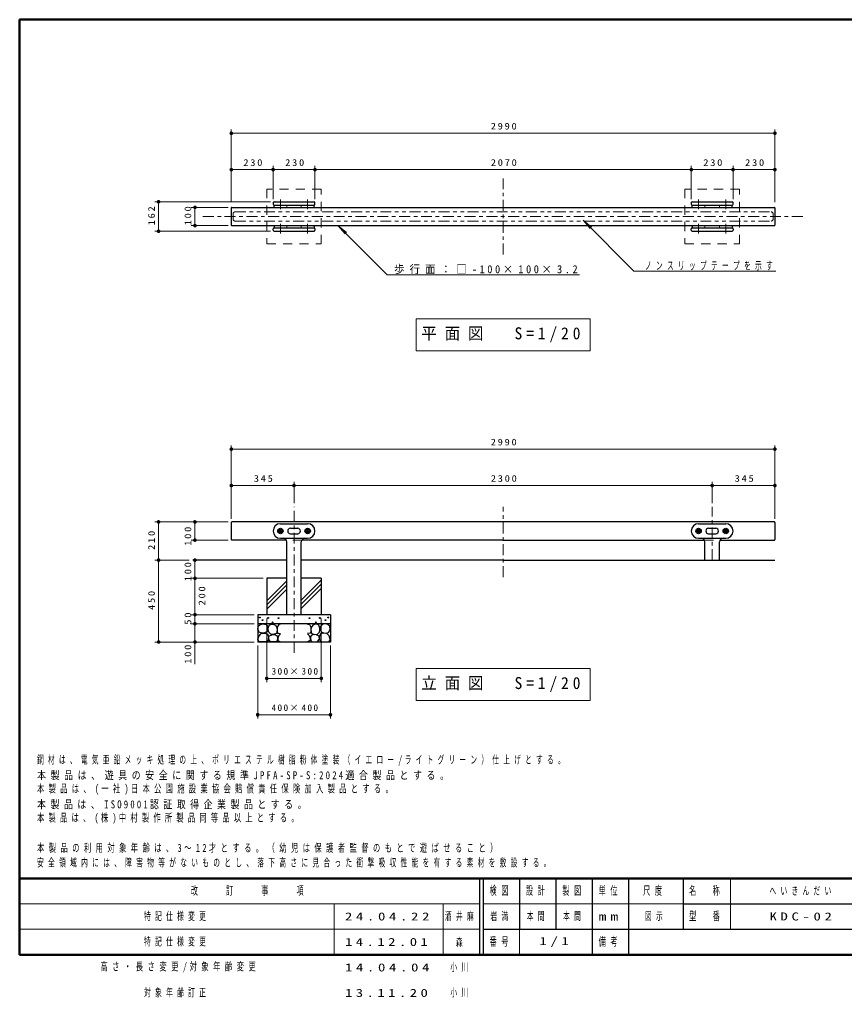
# Model space of a CAD drawing. Units: millimetres on the paper, scale 1:20. Extents: x -365 to 0, y -12 to 257.
# Drawn here: x -365 to -138.1, y -11.7 to 257 of the extents above; entities that cross this region are included whole.
import ezdxf
from ezdxf.enums import TextEntityAlignment as Align

# ---------------------------------------------------------------- set-up
doc = ezdxf.new("R2010")
doc.units = ezdxf.units.MM
for name, pattern in [('USER1', [4.5, 2.5, -2]), ('USER2', [6, 3, -1, 1, -1]), ('USER3', [8, 3, -1, 1, -1, 1, -1])]:
    doc.linetypes.add(name, pattern=pattern)
doc.layers.add('0_2', color=7, linetype='Continuous', lineweight=13)
doc.styles.add('ＭＳ ゴシック', font='')
doc.styles.get('ＭＳ ゴシック').set_extended_font_data('MS Gothic')

# ---------------------------------------------------------------- blocks, each defined once
blk = doc.blocks.new('filled_dot')
at = {"color": 0, "linetype": 'Continuous', "lineweight": -2, "const_width": 1.25}
blk.add_lwpolyline([(-0.625, 0, 1), (0.625, 0, 1)], format="xyb", close=True, dxfattribs=at)

msp = doc.modelspace()

# ---------------------------------------------------------------- linework, layer by layer
at = {"layer": '0_2', "lineweight": 50}
for p, q in [((0, 257), (-365, 257)), ((-365, 257), (-365, 0)), ((-365, 21), (0, 21)), ((-365, 0), (0, 0))]:
    msp.add_line(p, q, dxfattribs=at)
at = {"layer": '0_2'}
for p, q in [((-306.759, 206.807), (-306.759, 226.757)), ((-306.759, 225.757), (-157.259, 225.757)), ((-157.259, 206.807), (-157.259, 226.757)), ((-306.759, 206.807), (-306.759, 216.757)), ((-306.759, 215.757), (-295.259, 215.757)), ((-295.259, 207.682), (-295.259, 216.757)), ((-295.259, 215.757), (-283.759, 215.757)), ((-283.759, 207.682), (-283.759, 216.757)), ((-283.759, 215.757), (-180.259, 215.757)), ((-180.259, 207.682), (-180.259, 216.757)), ((-180.259, 215.757), (-168.759, 215.757)), ((-168.759, 207.682), (-168.759, 216.757)), ((-168.759, 215.757), (-157.259, 215.757)), ((-157.259, 206.807), (-157.259, 216.757)), ((-296.009, 206.932), (-327.759, 206.932)), ((-326.759, 198.832), (-326.759, 206.932)), ((-307.634, 205.382), (-317.759, 205.382)), ((-316.759, 200.382), (-316.759, 205.382)), ((-209.999, 201.899), (-208.074, 199.598)), ((-209.999, 201.899), (-207.703, 199.967)), ((-196.027, 187.887), (-209.999, 201.899)), ((-307.634, 200.382), (-317.759, 200.382)), ((-277.419, 200.382), (-275.491, 198.084)), ((-277.419, 200.382), (-275.121, 198.454)), ((-263.908, 186.871), (-277.419, 200.382)), ((-296.009, 198.832), (-327.759, 198.832)), ((-263.908, 186.871), (-210.996, 186.871)), ((-196.027, 187.887), (-157.005, 187.887)), ((-255.909, 174.771), (-255.909, 165.971)), ((-208.109, 174.771), (-255.909, 174.771)), ((-208.109, 165.971), (-208.109, 174.771)), ((-255.909, 165.971), (-208.109, 165.971)), ((-306.759, 119.822), (-306.759, 139.947)), ((-157.259, 119.822), (-157.259, 139.947)), ((-306.759, 138.947), (-157.259, 138.947)), ((-289.509, 124.107), (-289.509, 129.947)), ((-289.509, 124.107), (-289.509, 129.947)), ((-174.509, 124.107), (-174.509, 129.947)), ((-174.509, 124.107), (-174.509, 129.947)), ((-157.259, 119.822), (-157.259, 129.947)), ((-306.759, 128.947), (-289.509, 128.947)), ((-289.509, 128.947), (-174.509, 128.947)), ((-174.509, 128.947), (-157.259, 128.947)), ((-307.634, 118.947), (-327.759, 118.947)), ((-326.759, 108.447), (-326.759, 118.947)), ((-307.634, 118.947), (-317.759, 118.947)), ((-316.759, 113.947), (-316.759, 118.947)), ((-307.634, 113.947), (-317.759, 113.947)), ((-318.359, 108.447), (-327.759, 108.447)), ((-318.359, 108.447), (-327.759, 108.447)), ((-326.759, 85.947), (-326.759, 108.447)), ((-316.759, 103.447), (-316.759, 108.447)), ((-316.359, 108.447), (-315.759, 108.447)), ((-298.009, 103.447), (-317.759, 103.447)), ((-298.009, 103.447), (-317.759, 103.447)), ((-316.759, 93.447), (-316.759, 103.447)), ((-297.009, 97.274), (-291.509, 102.774)), ((-287.509, 97.44), (-282.009, 102.94)), ((-297.009, 96.143), (-291.509, 101.643)), ((-297.009, 95.011), (-291.509, 100.511)), ((-287.509, 96.309), (-282.009, 101.809)), ((-287.509, 95.178), (-282.009, 100.678)), ((-300.509, 93.447), (-317.759, 93.447)), ((-300.509, 93.447), (-317.759, 93.447)), ((-316.759, 90.947), (-316.759, 93.447)), ((-297.009, 92.447), (-297.009, 74.947)), ((-282.168, 93.447), (-282.009, 93.606)), ((-282.009, 92.447), (-282.009, 74.947)), ((-300.509, 90.947), (-317.759, 90.947)), ((-316.759, 79.825), (-316.759, 90.947)), ((-317.759, 85.947), (-327.759, 85.947)), ((-300.509, 85.947), (-317.759, 85.947)), ((-299.509, 84.947), (-299.509, 64.947)), ((-279.509, 84.947), (-279.509, 64.947)), ((-255.909, 78.667), (-255.909, 69.867)), ((-208.109, 78.667), (-255.909, 78.667)), ((-208.109, 69.867), (-208.109, 78.667)), ((-282.009, 75.947), (-297.009, 75.947)), ((-255.909, 69.867), (-208.109, 69.867)), ((-279.509, 65.947), (-299.509, 65.947)), ((-169.5, 21), (-169.5, 7)), ((-365, 14), (-238.5, 14)), ((-278.5, 14), (-278.5, 0)), ((-248.5, 14), (-248.5, 0)), ((-237.5, 14), (-182.5, 14)), ((-365, 7), (-238.5, 7)), ((-227.5, 7), (-227.5, 0))]:
    msp.add_line(p, q, dxfattribs=at)
at = {"layer": '0_2', "linetype": 'USER2'}
for p, q in [((-232.009, 192.421), (-232.009, 213.344)), ((-293.259, 207.535), (-293.259, 204.871)), ((-285.759, 207.535), (-285.759, 204.871)), ((-178.259, 207.535), (-178.259, 204.871)), ((-170.759, 207.535), (-170.759, 204.871)), ((-314.589, 202.882), (-149.428, 202.882)), ((-293.259, 198.229), (-293.259, 200.894)), ((-285.759, 198.229), (-285.759, 200.894)), ((-178.259, 198.229), (-178.259, 200.894)), ((-170.759, 198.229), (-170.759, 200.894)), ((-289.509, 82.978), (-289.509, 123.107)), ((-232.009, 103.792), (-232.009, 123.107)), ((-174.509, 108.447), (-174.509, 123.107))]:
    msp.add_line(p, q, dxfattribs=at)
at = {"layer": '0_2', "linetype": 'USER1'}
for p, q in [((-282.009, 210.382), (-297.009, 210.382)), ((-297.009, 210.382), (-297.009, 195.382)), ((-282.009, 195.382), (-282.009, 210.382)), ((-167.009, 210.382), (-182.009, 210.382)), ((-182.009, 210.382), (-182.009, 195.382)), ((-167.009, 195.382), (-167.009, 210.382)), ((-291.509, 205.382), (-291.509, 205.982)), ((-287.509, 205.382), (-287.509, 205.982)), ((-176.509, 205.382), (-176.509, 205.982)), ((-172.509, 205.382), (-172.509, 205.982)), ((-291.509, 200.382), (-291.509, 199.782)), ((-287.509, 200.382), (-287.509, 199.782)), ((-176.509, 200.382), (-176.509, 199.782)), ((-172.509, 200.382), (-172.509, 199.782)), ((-297.009, 195.382), (-282.009, 195.382)), ((-182.009, 195.382), (-167.009, 195.382)), ((-287.375, 113.947), (-291.643, 113.947)), ((-176.643, 113.947), (-172.375, 113.947))]:
    msp.add_line(p, q, dxfattribs=at)
at = {"layer": '0_2', "lineweight": 25}
for p, q in [((-295.009, 206.932), (-284.009, 206.932)), ((-180.009, 206.932), (-169.009, 206.932)), ((-306.759, 205.257), (-306.759, 200.507)), ((-306.634, 205.382), (-157.384, 205.382)), ((-295.259, 206.682), (-295.259, 206.232)), ((-295.009, 205.982), (-284.009, 205.982)), ((-295.009, 205.382), (-295.009, 205.982)), ((-284.009, 205.382), (-284.009, 205.982)), ((-283.759, 206.232), (-283.759, 206.682)), ((-180.259, 206.682), (-180.259, 206.232)), ((-180.009, 205.382), (-180.009, 205.982)), ((-180.009, 205.982), (-169.009, 205.982)), ((-169.009, 205.382), (-169.009, 205.982)), ((-168.759, 206.232), (-168.759, 206.682)), ((-157.259, 205.257), (-157.259, 200.507)), ((-306.634, 200.382), (-157.384, 200.382)), ((-295.259, 199.082), (-295.259, 199.532)), ((-295.009, 200.382), (-295.009, 199.782)), ((-295.009, 199.782), (-284.009, 199.782)), ((-284.009, 200.382), (-284.009, 199.782)), ((-283.759, 199.532), (-283.759, 199.082)), ((-180.259, 199.082), (-180.259, 199.532)), ((-180.009, 200.382), (-180.009, 199.782)), ((-180.009, 199.782), (-169.009, 199.782)), ((-169.009, 200.382), (-169.009, 199.782)), ((-168.759, 199.532), (-168.759, 199.082)), ((-295.009, 198.832), (-284.009, 198.832)), ((-180.009, 198.832), (-169.009, 198.832)), ((-306.759, 118.822), (-306.759, 114.072)), ((-157.384, 118.947), (-306.634, 118.947)), ((-293.259, 118.447), (-285.759, 118.447)), ((-178.259, 118.447), (-170.759, 118.447)), ((-157.259, 118.822), (-157.259, 114.072)), ((-293.374, 116.647), (-293.49, 116.447)), ((-293.374, 116.247), (-293.49, 116.447)), ((-293.374, 116.647), (-293.143, 116.647)), ((-293.374, 116.247), (-293.143, 116.247)), ((-293.028, 116.447), (-293.143, 116.647)), ((-293.028, 116.447), (-293.143, 116.247)), ((-290.509, 117.197), (-288.509, 117.197)), ((-290.509, 115.697), (-288.509, 115.697)), ((-285.874, 116.647), (-285.99, 116.447)), ((-285.874, 116.247), (-285.99, 116.447)), ((-285.874, 116.647), (-285.643, 116.647)), ((-285.874, 116.247), (-285.643, 116.247)), ((-285.528, 116.447), (-285.643, 116.647)), ((-285.528, 116.447), (-285.643, 116.247)), ((-178.374, 116.647), (-178.49, 116.447)), ((-178.374, 116.247), (-178.49, 116.447)), ((-178.374, 116.647), (-178.143, 116.647)), ((-178.374, 116.247), (-178.143, 116.247)), ((-178.028, 116.447), (-178.143, 116.647)), ((-178.028, 116.447), (-178.143, 116.247)), ((-175.509, 117.197), (-173.509, 117.197)), ((-175.509, 115.697), (-173.509, 115.697)), ((-170.874, 116.647), (-170.99, 116.447)), ((-170.874, 116.247), (-170.99, 116.447)), ((-170.874, 116.647), (-170.643, 116.647)), ((-170.874, 116.247), (-170.643, 116.247)), ((-170.528, 116.447), (-170.643, 116.647)), ((-170.528, 116.447), (-170.643, 116.247)), ((-291.643, 113.947), (-306.634, 113.947)), ((-293.259, 114.447), (-285.759, 114.447)), ((-291.509, 93.447), (-291.509, 113.447)), ((-287.509, 93.447), (-287.509, 113.447)), ((-232.009, 113.947), (-287.375, 113.947)), ((-232.009, 113.947), (-176.643, 113.947)), ((-178.259, 114.447), (-170.759, 114.447)), ((-176.509, 108.447), (-176.509, 113.447)), ((-172.509, 108.447), (-172.509, 113.447)), ((-172.375, 113.947), (-157.384, 113.947)), ((-291.509, 108.447), (-317.359, 108.447)), ((-232.009, 108.447), (-287.509, 108.447)), ((-232.009, 108.447), (-157.259, 108.447)), ((-291.509, 103.447), (-297.009, 103.447)), ((-297.009, 103.447), (-297.009, 93.447)), ((-282.009, 103.447), (-287.509, 103.447)), ((-282.009, 103.447), (-282.009, 93.447)), ((-299.509, 93.447), (-299.509, 85.947)), ((-279.509, 93.447), (-299.509, 93.447)), ((-279.509, 93.447), (-279.509, 85.947)), ((-279.509, 90.947), (-299.509, 90.947)), ((-279.509, 85.947), (-299.509, 85.947)), ((-238.5, 21), (-238.5, 0)), ((-237.5, 21), (-237.5, 0)), ((-227.5, 21), (-227.5, 7)), ((-217.5, 21), (-217.5, 7)), ((-207.5, 21), (-207.5, 0)), ((-197.5, 21), (-197.5, 7)), ((-182.5, 21), (-182.5, 7)), ((-182.5, 14), (-70, 14)), ((-237.5, 7), (0, 7)), ((-197.5, 7), (-197.5, 0))]:
    msp.add_line(p, q, dxfattribs=at)
at = {"layer": '0_2', "linetype": 'USER3'}
for p, q in [((-306.259, 203.632), (-306.259, 202.132)), ((-305.759, 204.132), (-158.259, 204.132)), ((-305.759, 201.632), (-158.259, 201.632)), ((-157.759, 203.632), (-157.759, 202.132))]:
    msp.add_line(p, q, dxfattribs=at)
at = {"layer": '0_2', "lineweight": 25}
for points in [[(-298.098, 88.419), (-298.981, 88.593), (-299.473, 89.346), (-299.357, 90.258), (-298.836, 90.765), (-298.054, 90.924), (-297.214, 90.736), (-296.736, 90.084), (-296.671, 89.346), (-296.968, 88.738), (-297.634, 88.462)], [(-295.224, 87.968), (-295.919, 88.083), (-296.469, 88.663), (-296.634, 89.193), (-296.643, 89.763), (-296.339, 90.589), (-295.9, 90.843), (-295.369, 90.893), (-294.645, 90.589), (-294.225, 89.951), (-294.138, 89.256), (-294.355, 88.315)], [(-283.793, 87.968), (-283.098, 88.083), (-282.548, 88.663), (-282.383, 89.193), (-282.374, 89.763), (-282.678, 90.589), (-283.117, 90.843), (-283.649, 90.893), (-284.373, 90.589), (-284.793, 89.951), (-284.88, 89.256), (-284.662, 88.315)], [(-280.92, 88.419), (-280.036, 88.593), (-279.544, 89.346), (-279.66, 90.258), (-280.181, 90.765), (-280.963, 90.924), (-281.803, 90.736), (-282.281, 90.084), (-282.346, 89.346), (-282.049, 88.738), (-281.383, 88.462)], [(-298.416, 86.001), (-299.169, 86.102), (-299.473, 86.696), (-299.14, 87.608), (-298.576, 88.274), (-297.692, 88.405), (-296.809, 88.173), (-296.519, 87.333), (-296.525, 86.679), (-296.765, 86.203), (-297.504, 86.03)], [(-295.419, 85.986), (-295.969, 86.073), (-296.49, 86.768), (-296.403, 87.507), (-295.65, 87.898), (-294.868, 87.97), (-294.173, 87.666), (-294.043, 86.884), (-294.26, 86.189), (-294.709, 85.986)], [(-283.599, 85.986), (-283.048, 86.073), (-282.527, 86.768), (-282.614, 87.507), (-283.367, 87.898), (-284.149, 87.97), (-284.844, 87.666), (-284.974, 86.884), (-284.757, 86.189), (-284.308, 85.986)], [(-280.601, 86.001), (-279.848, 86.102), (-279.544, 86.696), (-279.877, 87.608), (-280.442, 88.274), (-281.325, 88.405), (-282.208, 88.173), (-282.498, 87.333), (-282.492, 86.679), (-282.252, 86.203), (-281.513, 86.03)]]:
    msp.add_lwpolyline(points, close=True, dxfattribs=at)
for points in [[(-293.244, 90.823), (-293.722, 90.75), (-294.113, 90.055), (-294.136, 89.542), (-294.113, 89.013), (-294.012, 88.39), (-293.23, 88.26)], [(-285.773, 90.823), (-285.295, 90.75), (-284.904, 90.055), (-284.881, 89.542), (-284.904, 89.013), (-285.006, 88.39), (-285.788, 88.26)], [(-293.244, 88.202), (-293.708, 87.767), (-293.939, 87.014), (-293.954, 86.319), (-293.259, 85.986)], [(-285.773, 88.202), (-285.31, 87.767), (-285.078, 87.014), (-285.064, 86.319), (-285.759, 85.986)]]:
    msp.add_lwpolyline(points, dxfattribs=at)
for centre, radius in [((-293.259, 116.447), 0.75), ((-293.259, 116.447), 0.525), ((-293.259, 116.447), 0.231), ((-285.759, 116.447), 0.75), ((-285.759, 116.447), 0.525), ((-285.759, 116.447), 0.231), ((-178.259, 116.447), 0.75), ((-178.259, 116.447), 0.525), ((-178.259, 116.447), 0.231), ((-170.759, 116.447), 0.75), ((-170.759, 116.447), 0.525), ((-170.759, 116.447), 0.231), ((-298.918, 92.676), 0.125), ((-298.152, 91.945), 0.125), ((-296.618, 92.572), 0.125), ((-295.469, 91.352), 0.125), ((-293.761, 92.502), 0.125), ((-285.256, 92.502), 0.125), ((-283.549, 91.352), 0.125), ((-282.399, 92.572), 0.125), ((-280.866, 91.945), 0.125), ((-280.099, 92.676), 0.125)]:
    msp.add_circle(centre, radius, dxfattribs=at)
for centre, radius, start, end in [((-295.009, 206.682), 0.25, 90, 180), ((-284.009, 206.682), 0.25, 0, 90), ((-180.009, 206.682), 0.25, 90, 180), ((-169.009, 206.682), 0.25, 0, 90), ((-306.634, 205.257), 0.125, 90, 180), ((-295.009, 206.232), 0.25, 180, 270), ((-284.009, 206.232), 0.25, 270, 0), ((-180.009, 206.232), 0.25, 180, 270), ((-169.009, 206.232), 0.25, 270, 0), ((-157.384, 205.257), 0.125, 0, 90), ((-306.634, 200.507), 0.125, 180, 270), ((-295.009, 199.532), 0.25, 90, 180), ((-295.009, 199.082), 0.25, 180, 270), ((-284.009, 199.532), 0.25, 0, 90), ((-284.009, 199.082), 0.25, 270, 0), ((-180.009, 199.532), 0.25, 90, 180), ((-180.009, 199.082), 0.25, 180, 270), ((-169.009, 199.532), 0.25, 0, 90), ((-169.009, 199.082), 0.25, 270, 0), ((-157.384, 200.507), 0.125, 270, 0), ((-306.634, 118.822), 0.125, 90, 180), ((-293.259, 116.447), 2, 90, 270), ((-285.759, 116.447), 2, 270, 90), ((-178.259, 116.447), 2, 90, 270), ((-170.759, 116.447), 2, 270, 90), ((-157.384, 118.822), 0.125, 0, 90), ((-290.509, 116.447), 0.75, 90, 270), ((-288.509, 116.447), 0.75, 270, 90), ((-175.509, 116.447), 0.75, 90, 270), ((-173.509, 116.447), 0.75, 270, 90), ((-306.634, 114.072), 0.125, 180, 270), ((-292.509, 113.447), 1, 0, 90), ((-286.509, 113.447), 1, 90, 180), ((-177.509, 113.447), 1, 0, 90), ((-171.509, 113.447), 1, 90, 180), ((-157.384, 114.072), 0.125, 270, 0)]:
    msp.add_arc(centre, radius, start, end, dxfattribs=at)
at = {"layer": '0_2', "linetype": 'USER3'}
for centre, start, end in [((-305.759, 203.632), 90, 180), ((-305.759, 202.132), 180, 270), ((-158.259, 203.632), 0, 90), ((-158.259, 202.132), 270, 0)]:
    msp.add_arc(centre, 0.5, start, end, dxfattribs=at)

# ---------------------------------------------------------------- block references
at = {"layer": '0_2', "xscale": 0.4, "yscale": 0.4}
for p in [(-306.759, 225.757), (-306.759, 215.757), (-295.259, 215.757), (-283.759, 215.757), (-180.259, 215.757), (-168.759, 215.757), (-306.759, 138.947), (-306.759, 128.947), (-289.509, 128.947), (-174.509, 128.947), (-297.009, 75.947), (-299.509, 65.947)]:
    msp.add_blockref('filled_dot', p, dxfattribs=at)
for p, rotation in [((-157.259, 225.757), 180), ((-295.259, 215.757), 180), ((-283.759, 215.757), 180), ((-180.259, 215.757), 180), ((-168.759, 215.757), 180), ((-157.259, 215.757), 180), ((-326.759, 206.932), 270), ((-316.759, 205.382), 270), ((-326.759, 198.832), 90), ((-316.759, 200.382), 90), ((-157.259, 138.947), 180), ((-289.509, 128.947), 180), ((-174.509, 128.947), 180), ((-157.259, 128.947), 180), ((-326.759, 118.947), 270), ((-316.759, 118.947), 270), ((-316.759, 113.947), 90), ((-326.759, 108.447), 270), ((-326.759, 108.447), 90), ((-316.759, 108.447), 270), ((-316.759, 103.447), 270), ((-316.759, 103.447), 90), ((-316.759, 93.447), 270), ((-316.759, 93.447), 90), ((-316.759, 90.947), 270), ((-316.759, 90.947), 90), ((-326.759, 85.947), 90), ((-316.759, 85.947), 90), ((-282.009, 75.947), 180), ((-279.509, 65.947), 180)]:
    msp.add_blockref('filled_dot', p, dxfattribs=dict(at, rotation=rotation))

# ---------------------------------------------------------------- texts
at = {"layer": '0_2', "style": 'ＭＳ ゴシック', "width": 0.6}
msp.add_text('森', height=2.199, dxfattribs=at).set_placement((-245, 3.5), align=Align.MIDDLE_LEFT)
at = {"layer": '0_2', "style": 'ＭＳ ゴシック'}
for s, insert, char_height, attachment_point in [('\\T1.33;\\W1.15;2990', (-231.599, 226.757), 1.833, 8), ('\\T1.33;\\W1.15;230', (-300.593, 216.757), 1.833, 8), ('\\T1.33;\\W1.15;230', (-289.093, 216.757), 1.833, 8), ('\\T1.33;\\W1.15;2070', (-231.581, 216.757), 1.833, 8), ('\\T1.33;\\W1.15;230', (-174.093, 216.757), 1.833, 8), ('\\T1.33;\\W1.15;230', (-162.593, 216.757), 1.833, 8), ('\\T1.5;\\W0.95;歩行面：□-100×100×3.2', (-261.996, 187.021), 2.199, 7), ('\\T1.64;\\W0.6;ノンスリップテープを示す', (-193.005, 188.037), 2.199, 7), ('\\T1.5;\\W0.95;平面図\u3000S=1/20', (-254.509, 170.371), 3.299, 4), ('\\T1.33;\\W1.15;2990', (-231.599, 139.947), 1.833, 8), ('\\T1.33;\\W1.15;345', (-297.717, 129.947), 1.833, 8), ('\\T1.33;\\W1.15;2300', (-231.581, 129.947), 1.833, 8), ('\\T1.33;\\W1.15;345', (-165.467, 129.947), 1.833, 8), ('\\T1.32;300×300', (-289.088, 76.947), 1.833, 8), ('\\T1.5;\\W0.95;立面図\u3000S=1/20', (-254.509, 74.267), 3.299, 4), ('\\T1.32;400×400', (-289.088, 66.947), 1.833, 8), ('\\T1.63;\\W0.6;鋼材は、電気亜鉛メッキ処理の上、ポリエステル樹脂粉体塗装（イエロー/ライトグリーン）仕上げとする。', (-360.186, 51.977), 2.199, 7), ('\\T1.51;\\W0.8;本製品は、遊具の安全に関する規準JPFA-SP-S:2024適合製品とする。', (-360.186, 47.977), 2.199, 7), ('\\T1.59;\\W0.65;本製品は、(一社)日本公園施設業協会賠償責任保険加入製品とする。', (-360.186, 43.977), 2.199, 7), ('\\T1.5;\\W0.8;本製品は、ISO9001認証取得企業製品とする。', (-360.186, 39.977), 2.199, 7), ('\\T1.58;\\W0.65;本製品は、(株)中村製作所製品同等品以上とする。', (-360.186, 35.977), 2.199, 7), ('\\T1.61;\\W0.65;本製品の利用対象年齢は、3～12才とする。（幼児は保護者監督のもとで遊ばせること）', (-360.186, 27.977), 2.199, 7), ('\\T1.64;\\W0.6;安全領域内には、障害物等がないものとし、落下高さに見合った衝撃吸収性能を有する素材を敷設する。', (-360.186, 23.977), 2.199, 7), ('\\T1.64;\\W0.6;改\u3000\u3000訂\u3000\u3000事\u3000\u3000項', (-301.75, 17.5), 2.346, 5), ('\\T1.64;\\W0.6;検図', (-232.5, 17.5), 2.346, 5), ('\\T1.64;\\W0.6;設計', (-222.5, 17.5), 2.346, 5), ('\\T1.64;\\W0.6;製図', (-212.5, 17.5), 2.346, 5), ('\\T1.64;\\W0.6;単位', (-202.5, 17.5), 2.346, 5), ('\\T1.64;\\W0.6;尺度', (-190.25, 17.5), 2.346, 5), ('\\T1.64;\\W0.6;名\u3000称', (-176, 17.5), 2.346, 5), ('\\T1.64;\\W0.6;へいきんだい', (-158.75, 17.5), 2.199, 4), ('\\T1.64;\\W0.6;特記仕様変更', (-330.75, 10.5), 2.199, 4), ('\\T1.5;\\W1.35;24.04.22', (-275.5, 10.5), 2.199, 4), ('\\T1.64;\\W0.6;酒井麻', (-248, 10.5), 2.199, 4), ('\\T1.64;\\W0.6;岩満', (-235.5, 10.5), 2.199, 4), ('\\T1.64;\\W0.6;本間', (-225.5, 10.5), 2.199, 4), ('\\T1.64;\\W0.6;本間', (-215.5, 10.5), 2.199, 4), ('\\T1.5;\\W1.35;mm', (-202.5, 10.5), 2.346, 5), ('\\T1.64;\\W0.6;図示', (-193, 10.5), 2.199, 4), ('\\T1.64;\\W0.6;型\u3000番', (-176, 10.5), 2.346, 5), ('\\T1.5;\\W1.35;KDC-02', (-158.75, 10.5), 2.199, 4), ('\\T1.64;\\W0.6;特記仕様変更', (-330.75, 3.5), 2.199, 4), ('\\T1.47;\\W1.35;14.12.01', (-275.5, 3.5), 2.199, 4), ('\\T1.64;\\W0.6;番号', (-232.5, 3.5), 2.346, 5), ('\\T1.5;\\W1.35;1/1', (-222, 3.5), 2.199, 4), ('\\T1.64;\\W0.6;備考', (-202.5, 3.5), 2.346, 5), ('\\T1.62;\\W0.65;高さ・長さ変更/対象年齢変更', (-342.75, -3.5), 2.199, 4), ('\\T1.5;\\W1.35;14.04.04', (-275.5, -3.5), 2.199, 4), ('\\T1.64;\\W0.6;小川', (-246.5, -3.5), 2.199, 4), ('\\T1.64;\\W0.6;対象年齢訂正', (-330.75, -10.5), 2.199, 4), ('\\T1.47;\\W1.35;13.11.20', (-275.5, -10.5), 2.199, 4), ('\\T1.64;\\W0.6;小川', (-246.5, -10.5), 2.199, 4)]:
    msp.add_mtext(s, dxfattribs=dict(at, insert=insert, char_height=char_height, attachment_point=attachment_point))
at = {"layer": '0_2', "char_height": 1.833, "rotation": 90, "style": 'ＭＳ ゴシック'}
for s, insert, attachment_point in [('\\T1.33;\\W1.15;162', (-327.759, 203.299), 8), ('\\T1.33;\\W1.15;100', (-317.759, 203.311), 8), ('\\T1.33;\\W1.15;210', (-327.759, 114.118), 8), ('\\T1.33;\\W1.15;100', (-317.759, 115.248), 8), ('\\T1.33;\\W1.15;100', (-317.759, 105.505), 8), ('\\T1.33;\\W1.15;450', (-327.759, 97.613), 8), ('\\T1.33;\\W1.15;200', (-315.759, 98.864), 2), ('\\T1.34;\\W1.15;50', (-317.759, 92.625), 8), ('\\T1.33;\\W1.15;100', (-317.759, 82.825), 8)]:
    msp.add_mtext(s, dxfattribs=dict(at, insert=insert, attachment_point=attachment_point))

doc.saveas('drawing.dxf')
